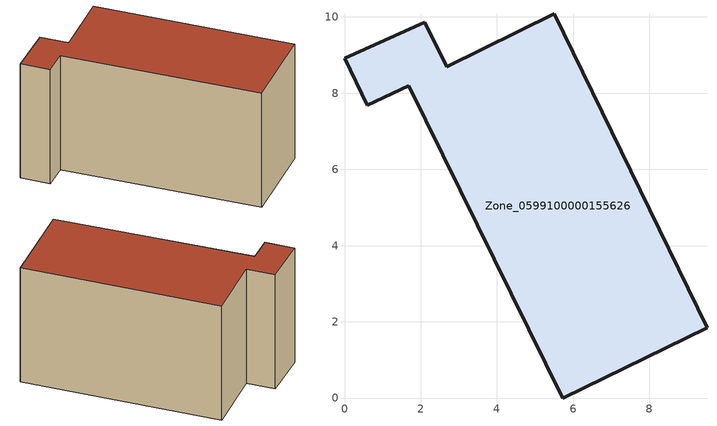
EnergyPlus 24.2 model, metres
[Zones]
Zone_0599100000155626
 floor ground (C_G): 0,8.92 2.1,9.86 2.68,8.7 5.5,10.08 9.51,1.84 5.73,0 1.69,8.19 0.59,7.69 z0
 wall outside (C_F): 2.1,9.86 0,8.92 0.59,7.69 1.69,8.19 5.73,0 9.51,1.84 5.5,10.08 2.68,8.7 2.1,9.86 z0:5.74
 roof outside (C_R): 5.73,0 9.51,1.84 5.5,10.08 2.68,8.7 2.1,9.86 0,8.92 0.59,7.69 1.69,8.19 z5.74
[BUILDING]
Pand.0599100000155626: North Axis=0; Terrain=City; Loads Convergence Tolerance Value=0.04; Temperature Convergence Tolerance Value=0.4; Solar Distribution=FullExterior; Maximum Number of Warmup Days=25; Minimum Number of Warmup Days=1
[Site:Location]
Rotterdam.The.Hague.AP_ZH_NLD Design_Conditions: Latitude=51.96; Longitude=4.45; Time Zone=1; Elevation=-4.5
[SITE:GROUNDTEMPERATURE:BUILDINGSURFACE]
18, 18, 18, 18, 18, 18, 18, 18, 18, 18, 18, 18
[MATERIAL] Thermal Absorptance=0.9; Solar Absorptance=0.7; Visible Absorptance=0.7
Name | Roughness | Thickness | Conductivity | Density | Specific Heat
G.TI.1946-1964 | MediumSmooth | 0.15 | 1 | 540 | 1210
F.TI.1946-1964 | Rough | 0.3 | 0.857143 | 1920 | 840
R.TI.1946-1964 | MediumRough | 0.2 | 0.277778 | 1500 | 1000
[CONSTRUCTION]
C_G: G.TI.1946-1964
C_F: F.TI.1946-1964
C_R: R.TI.1946-1964
[ZONE]
Zone_0599100000155626: Type=1; Multiplier=1; Ceiling Height=Autocalculate; Volume=Autocalculate; Floor Area=autocalculate; Part of Total Floor Area=Yes
[ZONEINFILTRATION:DESIGNFLOWRATE]
Infil_Zone_0599100000155626: Zone or ZoneList or Space or SpaceList=Zone_0599100000155626; Schedule=AlwaysOn; Design Flow Rate Calculation Method=Flow/Area; Flow Rate per Floor Area=0.003; Constant Term Coefficient=1; Temperature Term Coefficient=0; Velocity Term Coefficient=0; Velocity Squared Term Coefficient=0
[HVACTEMPLATE:ZONE:IDEALLOADSAIRSYSTEM]
Zone_0599100000155626: Maximum Heating Supply Air Temperature=50; Minimum Cooling Supply Air Temperature=13; Maximum Heating Supply Air Humidity Ratio=0.0156; Minimum Cooling Supply Air Humidity Ratio=0.0077; Heating Limit=NoLimit; Cooling Limit=NoLimit; Dehumidification Control Type=ConstantSensibleHeatRatio; Cooling Sensible Heat Ratio=0.7; Dehumidification Setpoint=60; Humidification Control Type=None; Humidification Setpoint=30; Outdoor Air Method=None; Outdoor Air Flow Rate per Person=0.00944; Outdoor Air Flow Rate per Zone Floor Area=0; Outdoor Air Flow Rate per Zone=0; Demand Controlled Ventilation Type=None; Outdoor Air Economizer Type=NoEconomizer; Heat Recovery Type=None; Sensible Heat Recovery Effectiveness=0.7; Latent Heat Recovery Effectiveness=0.65
[ZONECONTROL:THERMOSTAT]
ThermostatControl_Zone_0599100000155626: Zone or ZoneList=Zone_0599100000155626; Control Type Schedule=DualSetpointControlType; Control 1=Thermostat_Zone_0599100000155626; Temperature Difference Between Cutout And Setpoint=0
[THERMOSTATSETPOINT:DUALSETPOINT]
Thermostat_Zone_0599100000155626: Heating Setpoint Temperature Schedule=HeatingSetpoint_Zone_0599100000155626; Cooling Setpoint Temperature Schedule=CoolingSetpoint_Zone_0599100000155626
[SCHEDULE:COMPACT]
HeatingSetpoint_Zone_0599100000155626: Through: 12/31, For: AllDays, Until: 24:00, 21
CoolingSetpoint_Zone_0599100000155626: Through: 12/31, For: AllDays, Until: 24:00, 24
DualSetpointControlType: Through: 12/31, For: AllDays, Until: 24:00, 4
AlwaysOn: Through: 12/31, For: AllDays, Until: 24:00, 1
